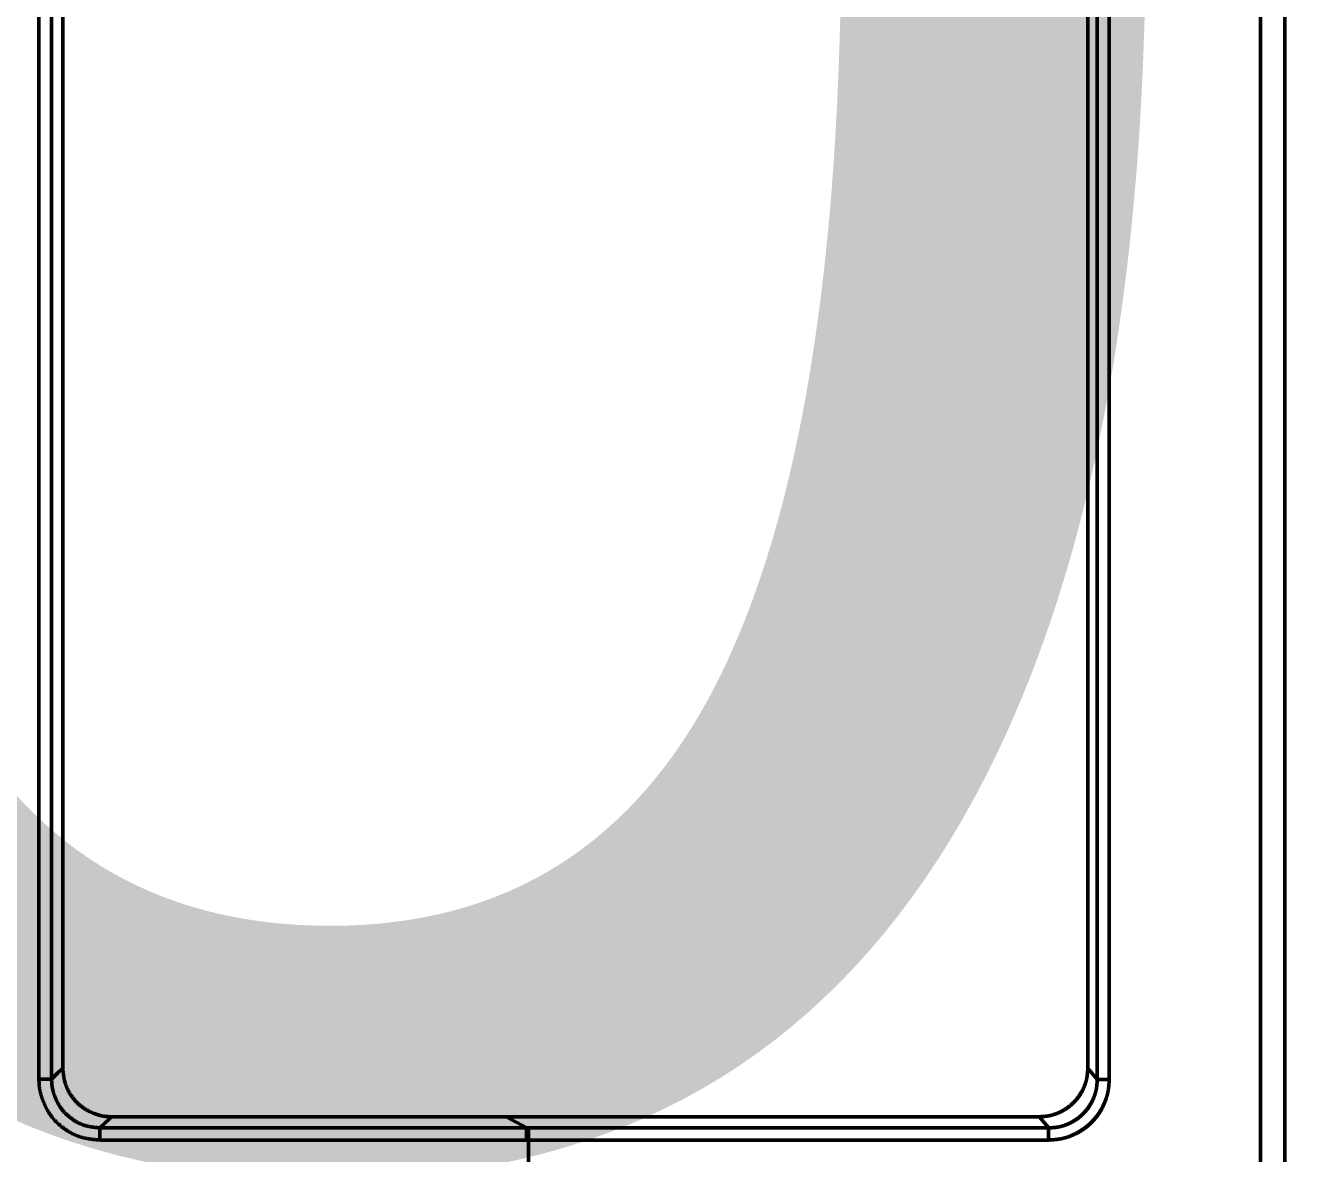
# Model space of a CAD drawing. Header units: millimetres. Extents: x -6033 to 120673, y -4970 to 90533.
# Drawn here: x 87178 to 87230.6, y 68306.2 to 68352.5 of the extents above; entities that cross this region are included whole.
import ezdxf
from ezdxf.enums import TextEntityAlignment as Align

# ---------------------------------------------------------------- set-up
doc = ezdxf.new("R2010")
doc.units = ezdxf.units.MM
doc.linetypes.add('I-PLAN$0$ACAD_ISO02W100', pattern=[15, 12, -3])
doc.linetypes.add('I-PLAN$0$DASH', pattern=[0.35, 0.25, -0.1])
doc.layers.add('I-AR$0$I-SCOPE', color=252, linetype='Continuous', lineweight=35)
doc.layers.add('I-PLAN$0$_ACM-A-WALL-HACH', color=251, linetype='Continuous', lineweight=9)
for name, color, linetype in [('I-CEILING$0$I-RCP-AIR', 64, 'Continuous'), ('I-CEILING$0$RC-Hatch【天花填充】', 251, 'Continuous'), ('I-PLAN$0$I-PL-FURN', 1, 'I-PLAN$0$DASH')]:
    doc.layers.add(name, color=color, linetype=linetype)
doc.styles.add('I-CEILING$0$黑体', font='simhei.ttf', dxfattribs={"height": 600})
doc.styles.add('I-PLAN$0$Arial', font='ARIALUNI.ttf')

# ---------------------------------------------------------------- blocks, each defined once
blk = doc.blocks.new('I-AR')
at = {"layer": 'I-AR$0$I-SCOPE'}
h = blk.add_hatch(dxfattribs=at)
h.set_pattern_fill('ANSI31', color=256, scale=200)
h.paths.add_polyline_path([(63300, 72640), (66630, 72640), (66630, 70889.383), (90600, 70890), (90600, 66390), (96650, 66390), (96650, 24876.398), (18340, 24876.398), (18340, 66390), (48090, 66390), (48090, 72640), (51400, 72640), (51400, 72649.887), (52869.5, 72649.887), (52869.5, 72640), (55240, 72640), (55240, 72790), (59460, 72790), (59460, 72640), (61830.5, 72640), (61830.5, 72649.887), (63300, 72649.887)], flags=16)
h.paths.add_polyline_path([(7330, 0), (7330, -1770), (11180, -1770), (11180, 0), (18450, 0), (18450, 2900), (27550, 2900), (27550, 18090), (37037.331, 18090), (37037.331, 17350), (96200, 17350), (96200, 18120), (114640, 18120), (114640, 84500), (0, 84500), (0, 0)])
blk = doc.blocks.new('I-PLAN')
at = {"layer": 'I-PLAN$0$_ACM-A-WALL-HACH'}
h = blk.add_hatch(dxfattribs=at)
h.set_pattern_fill('ANSI31', color=256, scale=10, angle=45)
h.paths.add_polyline_path([(88260, 70790), (88260, 70890), (88030, 70890), (88030, 70790), (88230, 70790)], flags=17)
h.paths.add_polyline_path([(79671.546, 69390), (78155, 69390), (78155, 68990), (77955, 68990), (77955, 69590), (79671.546, 69590)], flags=17)
h.paths.add_polyline_path([(80271.546, 69390), (80271.546, 69590), (80780, 69590), (80780, 68990), (80580, 68990), (80580, 69390)], flags=17)
h.paths.add_polyline_path([(74580, 69590), (73930, 69590), (73930, 69390), (74580, 69390)])
h.paths.add_polyline_path([(68780, 69590), (69430, 69590), (69430, 69390), (68780, 69390)])
h.paths.add_polyline_path([(87280, 66490), (87480, 66490), (87480, 66390), (87280, 66390)])
h.paths.add_polyline_path([(82180, 68990), (82180, 69390), (84230, 69390), (84230, 66490), (84430, 66490), (84430, 69390), (85280, 69390), (85280, 69590), (81980, 69590), (81980, 68990)])
h.paths.add_polyline_path([(87480, 67390), (87480, 69390), (88280, 69390), (88280, 69590), (88080, 69590), (86480, 69590), (86480, 69390), (87280, 69390), (87280, 67390)], flags=17)
h.paths.add_polyline_path([(72130, 68170), (72130, 66490), (72330, 66490), (72330, 67870), (73130, 67870), (73130, 68070), (72330, 68070), (72330, 68170)])
h.paths.add_polyline_path([(71230, 68170), (71230, 66390), (71030, 66390), (71030, 67870), (70230, 67870), (70230, 68070), (71030, 68070), (71030, 68170)])
h.paths.add_polyline_path([(72130, 69070), (72330, 69070), (72330, 69390), (73030, 69390), (73030, 69590), (72130, 69590)])
h.paths.add_polyline_path([(71230, 69070), (71030, 69070), (71030, 69390), (70330, 69390), (70330, 69590), (71230, 69590)])
h.paths.add_polyline_path([(67800, 69490), (67830, 69490), (67830, 69590), (67800, 69590)], flags=17)
h.paths.add_polyline_path([(76755, 69590), (75180, 69590), (75180, 69390), (75330, 69390), (75330, 66390), (75530, 66390), (75530, 69390), (76555, 69390), (76555, 68990), (76755, 68990)])
h.paths.add_polyline_path([(68180, 69590), (68180, 69390), (68030, 69390), (68030, 66520), (67780, 66520), (67780, 66390), (67400, 66390), (67400, 66720), (67830, 66720), (67830, 69590)])
edge = h.paths.add_edge_path()
edge.add_line((89860, 70890), (88860, 70890))
edge.add_line((75530, 66520), (84230, 66520))
edge.add_line((75530, 66720), (84230, 66720))
at = {"layer": 'I-PLAN$0$I-PL-FURN', "linetype": 'I-PLAN$0$ACAD_ISO02W100', "insert": (86615.717, 68406.556), "char_height": 100, "width": 151170.16662, "attachment_point": 1, "style": 'I-PLAN$0$Arial'}
blk.add_mtext('{\\fArial Unicode MS|b0|i0|c134|p34;1800x700}', dxfattribs=at)
blk = doc.blocks.new('I-CEILING$0$RPK-22-40FSNQS')
at = {"color": 0, "lineweight": 50}
for p, q in [((321.49112, -50.4), (8.5, -50.4)), ((-370.414504, -51.398138), (370.414516, -51.398138)), ((58.032326, -57.603182), (144.46765, -57.603182)), ((144.46765, -58.09299), (144.46765, -57.603182)), ((144.46765, -58.09299), (58.032326, -58.09299)), ((144.008888, -58.481218), (144.46765, -58.09299)), ((58.491102, -58.481218), (144.008888, -58.481218)), ((146.458654, -60.08462), (146.00005, -60.472714)), ((146.00005, -81.310286), (146.00005, -60.472714)), ((146.458654, -98.965252), (146.458654, -60.08462)), ((146.956606, -98.98318), (146.956606, -60.092556)), ((145.99999, -82.326264), (146.00005, -81.310286)), ((145.99999, -82.326264), (146.458654, -81.48232)), ((148.043378, -81.406264), (146.956606, -81.406264)), ((145.99999, -98.506596), (145.99999, -82.326264)), ((145.99999, -98.506596), (146.36167, -98.868256)), ((146.36167, -98.868256), (146.458654, -98.965252)), ((144.000932, -100.49814), (58.499044, -100.49814)), ((144.204772, -100.701988), (144.000932, -100.49814)), ((58.04234, -100.954898), (144.457638, -100.954898)), ((144.457638, -100.954898), (144.204772, -100.701988)), ((144.457638, -101.4741), (144.457638, -100.954898)), ((144.457638, -101.4741), (58.04234, -101.4741))]:
    blk.add_line(p, q, dxfattribs=at)
for points in [[(144.46765, -57.603182), (144.483984, -57.604106), (144.500314, -57.605036), (144.516644, -57.605974), (144.532972, -57.606926), (144.549298, -57.607894), (144.56562, -57.608886), (144.581936, -57.609904), (144.598248, -57.610954), (144.614554, -57.612038), (144.630854, -57.613164), (144.647146, -57.614334), (144.66343, -57.615552), (144.679706, -57.616822), (144.695972, -57.618152), (144.712226, -57.619544), (144.728472, -57.621002), (144.744704, -57.622532), (144.760926, -57.624136), (144.777134, -57.62582), (144.793328, -57.62759), (144.809506, -57.629448), (144.82567, -57.6314), (144.841818, -57.633448), (144.85795, -57.6356), (144.874064, -57.637858), (144.89016, -57.640228), (144.906236, -57.642712), (144.922292, -57.645316), (144.93833, -57.648046), (144.954346, -57.650904), (144.970338, -57.653894), (144.98631, -57.657016), (145.002258, -57.660268), (145.018182, -57.66365), (145.034082, -57.667158), (145.049956, -57.670794), (145.065806, -57.674556), (145.081628, -57.67844), (145.097424, -57.682446), (145.113192, -57.686572), (145.12893, -57.690818), (145.144642, -57.695182), (145.160322, -57.699662), (145.175972, -57.704256), (145.191592, -57.708966), (145.20718, -57.713786), (145.222736, -57.718718), (145.238258, -57.723758), (145.253746, -57.728908), (145.269202, -57.734162), (145.284622, -57.739522), (145.300006, -57.744986), (145.315354, -57.750554), (145.330666, -57.75622), (145.34594, -57.761988), (145.361176, -57.767852), (145.376374, -57.773814), (145.391532, -57.77987), (145.40665, -57.78602), (145.421728, -57.792262), (145.436764, -57.798598), (145.451758, -57.805022), (145.466708, -57.811538), (145.481616, -57.818146), (145.49648, -57.824844), (145.5113, -57.831632), (145.526076, -57.838512), (145.540804, -57.845484), (145.555486, -57.852546), (145.570122, -57.8597), (145.58471, -57.866944), (145.59925, -57.87428), (145.613742, -57.881706), (145.628184, -57.889222), (145.642576, -57.89683), (145.656916, -57.90453), (145.671206, -57.91232), (145.685444, -57.920202), (145.69963, -57.928174), (145.713762, -57.936238), (145.72784, -57.944392), (145.741864, -57.952638), (145.755834, -57.960974), (145.769748, -57.9694), (145.783606, -57.977918), (145.797406, -57.986528), (145.81115, -57.995228), (145.824834, -58.00402), (145.838462, -58.012902), (145.852028, -58.021874), (145.865536, -58.03094), (145.878982, -58.040094), (145.892368, -58.049338), (145.905692, -58.058672), (145.918956, -58.068094), (145.932156, -58.077606), (145.945292, -58.087206), (145.958366, -58.096892), (145.971376, -58.106666), (145.98432, -58.116524), (145.9972, -58.12647), (146.010014, -58.1365), (146.022762, -58.146616), (146.035444, -58.156814), (146.048058, -58.167098), (146.060606, -58.177464), (146.073084, -58.187912), (146.085496, -58.198444), (146.097836, -58.209056), (146.110108, -58.21975), (146.12231, -58.230524), (146.134442, -58.241376), (146.146502, -58.25231), (146.15849, -58.263322), (146.170406, -58.274412), (146.182248, -58.28558), (146.19402, -58.296826), (146.205716, -58.308148), (146.217338, -58.319548), (146.228886, -58.331022), (146.240358, -58.342572), (146.251756, -58.354196), (146.263076, -58.365894), (146.27432, -58.377666), (146.285486, -58.389512), (146.296574, -58.40143), (146.307584, -58.413422), (146.318516, -58.425484), (146.329368, -58.437616), (146.34014, -58.44982), (146.350832, -58.462094), (146.361442, -58.474438), (146.37197, -58.486852), (146.382418, -58.499332), (146.392782, -58.511882), (146.403062, -58.5245), (146.41326, -58.537184), (146.423374, -58.549934), (146.433402, -58.56275), (146.443346, -58.575632), (146.453204, -58.58858), (146.462976, -58.601592), (146.47266, -58.614668), (146.482258, -58.627806), (146.491768, -58.64101), (146.50119, -58.654274), (146.510522, -58.6676), (146.519764, -58.680988), (146.528918, -58.694438), (146.53798, -58.707946), (146.546952, -58.721516), (146.555834, -58.735144), (146.564624, -58.748832), (146.573322, -58.762578), (146.58193, -58.77638), (146.590448, -58.79024), (146.598874, -58.804156), (146.607208, -58.818128), (146.615452, -58.832154), (146.623606, -58.846234), (146.631668, -58.86037), (146.639638, -58.874556), (146.647518, -58.888796), (146.655308, -58.90309), (146.663006, -58.917432), (146.670612, -58.931826), (146.678128, -58.94627), (146.685554, -58.960764), (146.692888, -58.975306), (146.70013, -58.989896), (146.707282, -59.004534), (146.714344, -59.01922), (146.721314, -59.03395), (146.728192, -59.048728), (146.73498, -59.06355), (146.741678, -59.078416), (146.748284, -59.093326), (146.754798, -59.10828), (146.761222, -59.123276), (146.767556, -59.138314), (146.773798, -59.153394), (146.779946, -59.168514), (146.786002, -59.183674), (146.791962, -59.198874), (146.797826, -59.214114), (146.803592, -59.22939), (146.809258, -59.244704), (146.814824, -59.260056), (146.820286, -59.275444), (146.825646, -59.290866), (146.8309, -59.306324), (146.836046, -59.321816), (146.841086, -59.337342), (146.846016, -59.3529), (146.850836, -59.36849), (146.855544, -59.384112), (146.860138, -59.399766), (146.864616, -59.41545), (146.86898, -59.431162), (146.873224, -59.446904), (146.87735, -59.462676), (146.881354, -59.478474), (146.885238, -59.4943), (146.888998, -59.51015), (146.892632, -59.526028), (146.896142, -59.54193), (146.899522, -59.557858), (146.902774, -59.573808), (146.905896, -59.589782), (146.908886, -59.60578), (146.911744, -59.621798), (146.914472, -59.637836), (146.917076, -59.653896), (146.91956, -59.669976), (146.92193, -59.686074), (146.924188, -59.70219), (146.926338, -59.718324), (146.928388, -59.734476), (146.930338, -59.750642), (146.932196, -59.766824), (146.933966, -59.78302), (146.93565, -59.799232), (146.937254, -59.815456), (146.938784, -59.831692), (146.940242, -59.847938), (146.941634, -59.864198), (146.942962, -59.880466), (146.944234, -59.896744), (146.945452, -59.913032), (146.946622, -59.929326), (146.947748, -59.945628), (146.948832, -59.961938), (146.949882, -59.978252), (146.9509, -59.994572), (146.951892, -60.010896), (146.952862, -60.027222), (146.953814, -60.043554), (146.954752, -60.059886), (146.955682, -60.07622), (146.956606, -60.092556)], [(146.458654, -60.08462), (146.45794, -60.07153), (146.457224, -60.05844), (146.4565, -60.045352), (146.455764, -60.032266), (146.455014, -60.019182), (146.454248, -60.0061), (146.45346, -59.993022), (146.452646, -59.97995), (146.451804, -59.96688), (146.45093, -59.953816), (146.45002, -59.940758), (146.449072, -59.927708), (146.44808, -59.914664), (146.447044, -59.901626), (146.445956, -59.888598), (146.444814, -59.87558), (146.443616, -59.86257), (146.442358, -59.84957), (146.441034, -59.83658), (146.439644, -59.823602), (146.438182, -59.810636), (146.436646, -59.797682), (146.43503, -59.78474), (146.433334, -59.771814), (146.431552, -59.7589), (146.42968, -59.746002), (146.427716, -59.733118), (146.425654, -59.720252), (146.423494, -59.707402), (146.42123, -59.694568), (146.41886, -59.681752), (146.416384, -59.668954), (146.413804, -59.656176), (146.41112, -59.643416), (146.408334, -59.630676), (146.405448, -59.617956), (146.40246, -59.605258), (146.399374, -59.59258), (146.39619, -59.579924), (146.39291, -59.567292), (146.389532, -59.55468), (146.386062, -59.542094), (146.382498, -59.52953), (146.378842, -59.516992), (146.375094, -59.504478), (146.371256, -59.49199), (146.36733, -59.479528), (146.363316, -59.467092), (146.359216, -59.454684), (146.35503, -59.442302), (146.35076, -59.42995), (146.346406, -59.417626), (146.34197, -59.40533), (146.337454, -59.393064), (146.332858, -59.38083), (146.328184, -59.368624), (146.32343, -59.356452), (146.318602, -59.34431), (146.313698, -59.3322), (146.30872, -59.320124), (146.303668, -59.30808), (146.298542, -59.29607), (146.293346, -59.284096), (146.288074, -59.272156), (146.282732, -59.26025), (146.277314, -59.24838), (146.271826, -59.236546), (146.266262, -59.22475), (146.260628, -59.21299), (146.254918, -59.20127), (146.249138, -59.189586), (146.243282, -59.177942), (146.237356, -59.166336), (146.231354, -59.15477), (146.225282, -59.143244), (146.219134, -59.13176), (146.212914, -59.120316), (146.206622, -59.108914), (146.200256, -59.097554), (146.193818, -59.086238), (146.187306, -59.074964), (146.180722, -59.063734), (146.174064, -59.052548), (146.167332, -59.041406), (146.160528, -59.03031), (146.153652, -59.01926), (146.146702, -59.008256), (146.139678, -58.9973), (146.132582, -58.98639), (146.125412, -58.975526), (146.11817, -58.964712), (146.110856, -58.953946), (146.103468, -58.94323), (146.09601, -58.932562), (146.08848, -58.921944), (146.080878, -58.911378), (146.073206, -58.90086), (146.065466, -58.890394), (146.057654, -58.87998), (146.049774, -58.869618), (146.041824, -58.859306), (146.033806, -58.849048), (146.02572, -58.838844), (146.017568, -58.828692), (146.009348, -58.818596), (146.00106, -58.808552), (145.992706, -58.798564), (145.984288, -58.78863), (145.975802, -58.778752), (145.967254, -58.76893), (145.958638, -58.759164), (145.94996, -58.749456), (145.941218, -58.739804), (145.932412, -58.73021), (145.923542, -58.720672), (145.914612, -58.711196), (145.905618, -58.701776), (145.896564, -58.692416), (145.887446, -58.683116), (145.87827, -58.673876), (145.869032, -58.664696), (145.859734, -58.655576), (145.850376, -58.646518), (145.84096, -58.637522), (145.831484, -58.628588), (145.821952, -58.619716), (145.81236, -58.610908), (145.80271, -58.602162), (145.793004, -58.59348), (145.783242, -58.584862), (145.773422, -58.57631), (145.763548, -58.56782), (145.753616, -58.559398), (145.74363, -58.551042), (145.73359, -58.542752), (145.723496, -58.534528), (145.713346, -58.52637), (145.703144, -58.518282), (145.69289, -58.51026), (145.682582, -58.502308), (145.67222, -58.494424), (145.661808, -58.48661), (145.651344, -58.478864), (145.64083, -58.47119), (145.630264, -58.463584), (145.61965, -58.456052), (145.608984, -58.44859), (145.598268, -58.441198), (145.587504, -58.43388), (145.576692, -58.426636), (145.565832, -58.419462), (145.554922, -58.412364), (145.543968, -58.405336), (145.532964, -58.398382), (145.521916, -58.391502), (145.510822, -58.384694), (145.499682, -58.37796), (145.488498, -58.371298), (145.47727, -58.36471), (145.465998, -58.358194), (145.454684, -58.35175), (145.443326, -58.34538), (145.431924, -58.339084), (145.420484, -58.33286), (145.409, -58.32671), (145.397476, -58.320632), (145.385912, -58.314628), (145.374308, -58.308696), (145.362664, -58.302836), (145.350982, -58.29705), (145.339262, -58.291338), (145.327504, -58.285698), (145.31571, -58.280132), (145.303878, -58.274638), (145.292008, -58.269218), (145.280104, -58.26387), (145.268166, -58.258596), (145.256192, -58.253394), (145.244182, -58.248264), (145.23214, -58.24321), (145.220064, -58.238228), (145.207956, -58.233318), (145.195816, -58.228486), (145.183642, -58.22373), (145.17144, -58.21905), (145.159206, -58.21445), (145.14694, -58.209928), (145.134646, -58.205488), (145.122324, -58.20113), (145.109972, -58.196856), (145.097592, -58.192666), (145.085184, -58.18856), (145.07275, -58.184542), (145.060288, -58.18061), (145.0478, -58.176768), (145.035288, -58.173016), (145.02275, -58.169356), (145.010188, -58.165786), (144.997602, -58.162312), (144.984992, -58.15893), (144.97236, -58.155644), (144.959704, -58.152456), (144.947028, -58.149366), (144.93433, -58.146374), (144.92161, -58.143482), (144.90887, -58.14069), (144.89611, -58.138002), (144.883332, -58.135418), (144.870534, -58.132938), (144.857718, -58.130564), (144.844884, -58.128296), (144.832034, -58.126132), (144.819166, -58.124066), (144.806284, -58.122098), (144.793384, -58.12022), (144.780472, -58.118434), (144.767544, -58.116732), (144.754602, -58.115112), (144.741648, -58.11357), (144.728682, -58.112104), (144.715704, -58.110708), (144.702714, -58.10938), (144.689714, -58.108116), (144.676704, -58.106912), (144.663684, -58.105766), (144.650654, -58.104674), (144.637618, -58.10363), (144.624572, -58.102634), (144.611522, -58.10168), (144.598462, -58.100766), (144.585398, -58.099886), (144.572328, -58.09904), (144.559254, -58.09822), (144.546176, -58.097428), (144.533094, -58.096656), (144.520008, -58.0959), (144.506922, -58.09516), (144.493832, -58.094432), (144.480742, -58.09371), (144.46765, -58.09299)], [(146.00005, -60.472714), (145.99931, -60.459646), (145.998566, -60.446578), (145.997816, -60.433512), (145.997054, -60.420448), (145.996278, -60.407386), (145.995486, -60.394326), (145.994672, -60.38127), (145.993832, -60.36822), (145.992964, -60.355172), (145.992066, -60.34213), (145.99113, -60.329094), (145.990156, -60.316064), (145.989138, -60.303042), (145.988076, -60.290028), (145.986964, -60.27702), (145.985796, -60.264022), (145.984574, -60.251034), (145.98329, -60.238054), (145.981942, -60.225086), (145.980528, -60.21213), (145.979042, -60.199184), (145.97748, -60.18625), (145.975842, -60.17333), (145.974122, -60.160422), (145.972316, -60.14753), (145.97042, -60.13465), (145.968432, -60.121788), (145.96635, -60.10894), (145.964166, -60.096108), (145.96188, -60.083294), (145.959488, -60.070498), (145.95699, -60.057718), (145.954388, -60.044958), (145.951684, -60.032216), (145.948876, -60.019494), (145.945968, -60.006794), (145.94296, -59.994112), (145.939854, -59.981452), (145.936648, -59.968814), (145.933348, -59.956198), (145.929952, -59.943604), (145.926462, -59.931032), (145.922878, -59.918486), (145.919204, -59.905964), (145.915438, -59.893466), (145.911582, -59.880994), (145.907636, -59.868546), (145.903604, -59.856126), (145.899486, -59.843734), (145.895284, -59.831368), (145.890996, -59.81903), (145.886626, -59.80672), (145.882172, -59.794438), (145.87764, -59.782188), (145.873028, -59.769966), (145.868336, -59.757774), (145.863568, -59.745616), (145.858724, -59.733486), (145.853804, -59.72139), (145.84881, -59.709328), (145.843744, -59.697296), (145.838604, -59.6853), (145.833392, -59.673336), (145.828106, -59.661408), (145.82275, -59.649516), (145.817318, -59.637658), (145.811816, -59.625836), (145.80624, -59.61405), (145.80059, -59.602302), (145.79487, -59.590592), (145.789076, -59.57892), (145.783208, -59.567286), (145.777268, -59.55569), (145.771256, -59.544134), (145.76517, -59.53262), (145.759012, -59.521144), (145.752782, -59.50971), (145.746478, -59.498318), (145.7401, -59.486968), (145.733652, -59.47566), (145.72713, -59.464396), (145.720534, -59.453174), (145.713866, -59.441996), (145.707126, -59.430864), (145.700312, -59.419776), (145.693426, -59.408734), (145.686468, -59.397736), (145.679436, -59.386786), (145.67233, -59.375884), (145.665152, -59.365028), (145.657902, -59.35422), (145.65058, -59.343462), (145.643186, -59.332752), (145.63572, -59.32209), (145.628182, -59.311478), (145.620574, -59.300916), (145.612896, -59.290404), (145.605148, -59.279944), (145.597332, -59.269534), (145.589444, -59.259176), (145.58149, -59.24887), (145.573466, -59.238618), (145.565376, -59.228416), (145.557218, -59.21827), (145.548994, -59.208176), (145.540702, -59.198136), (145.532344, -59.18815), (145.523922, -59.17822), (145.515432, -59.168346), (145.50688, -59.158526), (145.498262, -59.148764), (145.48958, -59.139056), (145.480836, -59.129408), (145.472028, -59.119814), (145.463156, -59.11028), (145.454224, -59.100804), (145.445228, -59.091386), (145.436172, -59.082028), (145.427054, -59.072728), (145.417876, -59.063488), (145.408638, -59.05431), (145.39934, -59.04519), (145.389982, -59.036132), (145.380566, -59.027136), (145.37109, -59.018202), (145.361558, -59.00933), (145.351966, -59.00052), (145.342318, -58.991774), (145.332614, -58.98309), (145.322852, -58.974472), (145.313036, -58.965918), (145.303162, -58.957428), (145.293234, -58.949002), (145.28325, -58.940644), (145.273212, -58.932352), (145.263122, -58.924124), (145.252976, -58.915966), (145.242778, -58.907874), (145.232526, -58.89985), (145.222222, -58.891892), (145.211866, -58.884006), (145.201458, -58.876186), (145.191, -58.868438), (145.18049, -58.860758), (145.16993, -58.85315), (145.15932, -58.845612), (145.14866, -58.838144), (145.137952, -58.830748), (145.127194, -58.823426), (145.116388, -58.816174), (145.105534, -58.808996), (145.094632, -58.80189), (145.083684, -58.794856), (145.07269, -58.787896), (145.06165, -58.78101), (145.050564, -58.774194), (145.039432, -58.767452), (145.028256, -58.760784), (145.017038, -58.754186), (145.005774, -58.747664), (144.994468, -58.741212), (144.98312, -58.734834), (144.97173, -58.728528), (144.960298, -58.722296), (144.948826, -58.716136), (144.937312, -58.71005), (144.925758, -58.704036), (144.914166, -58.698094), (144.902534, -58.692226), (144.890864, -58.68643), (144.879156, -58.680708), (144.86741, -58.675058), (144.855626, -58.66948), (144.843806, -58.663976), (144.83195, -58.658544), (144.82006, -58.653186), (144.808134, -58.6479), (144.796172, -58.642688), (144.784178, -58.637548), (144.772148, -58.63248), (144.760088, -58.627486), (144.747992, -58.622566), (144.735866, -58.61772), (144.723708, -58.612952), (144.71152, -58.60826), (144.699302, -58.603646), (144.687052, -58.599112), (144.674774, -58.59466), (144.662466, -58.590288), (144.65013, -58.586), (144.637766, -58.581796), (144.625376, -58.577676), (144.612958, -58.573644), (144.600514, -58.569698), (144.588044, -58.565842), (144.575548, -58.562076), (144.563028, -58.5584), (144.550484, -58.554816), (144.537916, -58.551324), (144.525324, -58.547928), (144.51271, -58.544626), (144.500074, -58.541422), (144.487416, -58.538316), (144.474738, -58.535306), (144.462038, -58.532398), (144.449318, -58.529592), (144.43658, -58.526886), (144.42382, -58.524284), (144.411044, -58.521786), (144.398248, -58.519394), (144.385436, -58.517108), (144.372606, -58.514926), (144.359762, -58.512842), (144.3469, -58.510854), (144.334024, -58.50896), (144.321132, -58.507154), (144.308228, -58.505432), (144.295308, -58.503794), (144.282378, -58.502232), (144.269434, -58.500746), (144.256478, -58.49933), (144.243512, -58.497982), (144.230536, -58.496698), (144.217548, -58.495474), (144.204552, -58.494308), (144.191548, -58.493196), (144.178536, -58.492132), (144.165514, -58.491114), (144.152488, -58.49014), (144.139454, -58.489204), (144.126414, -58.488304), (144.113368, -58.487436), (144.100318, -58.486596), (144.087266, -58.485782), (144.074208, -58.484988), (144.061148, -58.484214), (144.048084, -58.483452), (144.03502, -58.482702), (144.021956, -58.481958), (144.008888, -58.481218)], [(146.458654, -60.08462), (146.45917, -60.084676), (146.459684, -60.084732), (146.4602, -60.084788), (146.460716, -60.084844), (146.461234, -60.0849), (146.461752, -60.084954), (146.462274, -60.08501), (146.462796, -60.085066), (146.463322, -60.08512), (146.46385, -60.085176), (146.464382, -60.08523), (146.464916, -60.085284), (146.465454, -60.085338), (146.465998, -60.085392), (146.466544, -60.085446), (146.467096, -60.0855), (146.467652, -60.085552), (146.468214, -60.085606), (146.468782, -60.085658), (146.469356, -60.08571), (146.469936, -60.08576), (146.470522, -60.085812), (146.471116, -60.085862), (146.471716, -60.085912), (146.472324, -60.085962), (146.472938, -60.08601), (146.473562, -60.086058), (146.474194, -60.086106), (146.474836, -60.086154), (146.475486, -60.0862), (146.476352, -60.08626), (146.477236, -60.08632), (146.478136, -60.086378), (146.47905, -60.086434), (146.479982, -60.08649), (146.48093, -60.086546), (146.481896, -60.0866), (146.482876, -60.086654), (146.483874, -60.086706), (146.484888, -60.086758), (146.485918, -60.086808), (146.486966, -60.08686), (146.48803, -60.08691), (146.48911, -60.08696), (146.490208, -60.087008), (146.491322, -60.087056), (146.492454, -60.087104), (146.493602, -60.087152), (146.494768, -60.087198), (146.49595, -60.087246), (146.49715, -60.087292), (146.498368, -60.087338), (146.499602, -60.087384), (146.500854, -60.08743), (146.502122, -60.087476), (146.503408, -60.087522), (146.504712, -60.087568), (146.506034, -60.087614), (146.507374, -60.08766), (146.50873, -60.087704), (146.510104, -60.08775), (146.511496, -60.087796), (146.512906, -60.087842), (146.514332, -60.08789), (146.515778, -60.087936), (146.517238, -60.087982), (146.518718, -60.088028), (146.520212, -60.088074), (146.521726, -60.08812), (146.523256, -60.088168), (146.524802, -60.088214), (146.526364, -60.08826), (146.527944, -60.088306), (146.52954, -60.088352), (146.531154, -60.088398), (146.532782, -60.088446), (146.534428, -60.088492), (146.53609, -60.088538), (146.537768, -60.088584), (146.539462, -60.088628), (146.54117, -60.088674), (146.542896, -60.08872), (146.544638, -60.088764), (146.546396, -60.08881), (146.548168, -60.088854), (146.549956, -60.0889), (146.55176, -60.088944), (146.55358, -60.088988), (146.555414, -60.089032), (146.557264, -60.089076), (146.559128, -60.08912), (146.561008, -60.089162), (146.562902, -60.089206), (146.564812, -60.089248), (146.566736, -60.08929), (146.568674, -60.089332), (146.570628, -60.089374), (146.572596, -60.089416), (146.574578, -60.089456), (146.576574, -60.089498), (146.578586, -60.089538), (146.580612, -60.08958), (146.582652, -60.08962), (146.584706, -60.08966), (146.586774, -60.0897), (146.588854, -60.089738), (146.59095, -60.089778), (146.59306, -60.089818), (146.595184, -60.089856), (146.59732, -60.089894), (146.599472, -60.089932), (146.601636, -60.089972), (146.603814, -60.090008), (146.606006, -60.090046), (146.60821, -60.090084), (146.610428, -60.090122), (146.612658, -60.090158), (146.614904, -60.090196), (146.61716, -60.090232), (146.61943, -60.090268), (146.621714, -60.090304), (146.62401, -60.09034), (146.626318, -60.090376), (146.62864, -60.090412), (146.630974, -60.090446), (146.63332, -60.090482), (146.635678, -60.090516), (146.63805, -60.09055), (146.640432, -60.090586), (146.642828, -60.09062), (146.645234, -60.090652), (146.647654, -60.090686), (146.650084, -60.09072), (146.652526, -60.090752), (146.65498, -60.090786), (146.657444, -60.090818), (146.659922, -60.09085), (146.66241, -60.090882), (146.664908, -60.090914), (146.667418, -60.090946), (146.66994, -60.090976), (146.672472, -60.091008), (146.675014, -60.091038), (146.677568, -60.091068), (146.680132, -60.091098), (146.682706, -60.091128), (146.685292, -60.091158), (146.687888, -60.091186), (146.690494, -60.091216), (146.69311, -60.091244), (146.695736, -60.091272), (146.698372, -60.0913), (146.701018, -60.091328), (146.703672, -60.091354), (146.706338, -60.091382), (146.709012, -60.091408), (146.711696, -60.091434), (146.71439, -60.09146), (146.717092, -60.091486), (146.719804, -60.091512), (146.722524, -60.091536), (146.725252, -60.091562), (146.72799, -60.091586), (146.730738, -60.09161), (146.733494, -60.091634), (146.736256, -60.091658), (146.73903, -60.09168), (146.74181, -60.091704), (146.744598, -60.091726), (146.747394, -60.09175), (146.7502, -60.091772), (146.753012, -60.091794), (146.755832, -60.091816), (146.75866, -60.091836), (146.761496, -60.091858), (146.764338, -60.091878), (146.767188, -60.0919), (146.770046, -60.09192), (146.77291, -60.09194), (146.775782, -60.09196), (146.77866, -60.091978), (146.781544, -60.091998), (146.784436, -60.092016), (146.787334, -60.092036), (146.79024, -60.092054), (146.79315, -60.092072), (146.796068, -60.09209), (146.798992, -60.092108), (146.80192, -60.092124), (146.804856, -60.092142), (146.807796, -60.092158), (146.810744, -60.092174), (146.813696, -60.09219), (146.816654, -60.092206), (146.819616, -60.092222), (146.822584, -60.092236), (146.825558, -60.092252), (146.828536, -60.092266), (146.831518, -60.09228), (146.834506, -60.092292), (146.837498, -60.092306), (146.840496, -60.092318), (146.843498, -60.092332), (146.846502, -60.092342), (146.849512, -60.092354), (146.852526, -60.092366), (146.855546, -60.092376), (146.858566, -60.092386), (146.861592, -60.092396), (146.864622, -60.092406), (146.867654, -60.092416), (146.87069, -60.092424), (146.87373, -60.092432), (146.879818, -60.092448), (146.882868, -60.092454), (146.885918, -60.092462), (146.888972, -60.092468), (146.89203, -60.092474), (146.895088, -60.09248), (146.89815, -60.092486), (146.901214, -60.09249), (146.90428, -60.092496), (146.907346, -60.0925), (146.910416, -60.092506), (146.91656, -60.092514), (146.922712, -60.092522), (146.925788, -60.092524), (146.928868, -60.092528), (146.931946, -60.092532), (146.935026, -60.092534), (146.938108, -60.092538), (146.94119, -60.09254), (146.944272, -60.092544), (146.947356, -60.092546), (146.95044, -60.09255), (146.953522, -60.092552), (146.956606, -60.092556)], [(146.458654, -81.398324), (146.45917, -81.398382), (146.459684, -81.398438), (146.4602, -81.398494), (146.460716, -81.39855), (146.461234, -81.398606), (146.461752, -81.398662), (146.462274, -81.398716), (146.462796, -81.398772), (146.463322, -81.398828), (146.46385, -81.398884), (146.464382, -81.398938), (146.464916, -81.398992), (146.465454, -81.399048), (146.465998, -81.399102), (146.466544, -81.399156), (146.467096, -81.399208), (146.467652, -81.399262), (146.468214, -81.399314), (146.468782, -81.399368), (146.469356, -81.39942), (146.469936, -81.39947), (146.470522, -81.399522), (146.471116, -81.399572), (146.471716, -81.399622), (146.472324, -81.399672), (146.472938, -81.399722), (146.473562, -81.39977), (146.474194, -81.399818), (146.474836, -81.399866), (146.475486, -81.399912), (146.476352, -81.399972), (146.477236, -81.400032), (146.478136, -81.40009), (146.47905, -81.400146), (146.479982, -81.400202), (146.48093, -81.400258), (146.481896, -81.400312), (146.482876, -81.400366), (146.483874, -81.400418), (146.484888, -81.40047), (146.485918, -81.400522), (146.486966, -81.400572), (146.48803, -81.400622), (146.48911, -81.400672), (146.490208, -81.40072), (146.491322, -81.40077), (146.492454, -81.400816), (146.493602, -81.400864), (146.494768, -81.400912), (146.49595, -81.400958), (146.49715, -81.401004), (146.498368, -81.401052), (146.499602, -81.401098), (146.500854, -81.401142), (146.502122, -81.401188), (146.503408, -81.401234), (146.504712, -81.40128), (146.506034, -81.401326), (146.507374, -81.401372), (146.50873, -81.401416), (146.510104, -81.401462), (146.511496, -81.401508), (146.512906, -81.401554), (146.514332, -81.4016), (146.515778, -81.401648), (146.517238, -81.401694), (146.518718, -81.40174), (146.520212, -81.401786), (146.521726, -81.401832), (146.523256, -81.40188), (146.524802, -81.401926), (146.526364, -81.401972), (146.527944, -81.402018), (146.52954, -81.402064), (146.531154, -81.40211), (146.532782, -81.402156), (146.534428, -81.402202), (146.53609, -81.402248), (146.537768, -81.402294), (146.539462, -81.40234), (146.54117, -81.402386), (146.542896, -81.402432), (146.544638, -81.402476), (146.546396, -81.402522), (146.548168, -81.402566), (146.549956, -81.402612), (146.55176, -81.402656), (146.55358, -81.4027), (146.555414, -81.402744), (146.557264, -81.402788), (146.559128, -81.402832), (146.561008, -81.402874), (146.562902, -81.402918), (146.564812, -81.40296), (146.566736, -81.403002), (146.568674, -81.403044), (146.570628, -81.403086), (146.572596, -81.403128), (146.574578, -81.40317), (146.576574, -81.40321), (146.578586, -81.403252), (146.580612, -81.403292), (146.582652, -81.403332), (146.584706, -81.403372), (146.586774, -81.403412), (146.588854, -81.403452), (146.59095, -81.40349), (146.59306, -81.40353), (146.595184, -81.403568), (146.59732, -81.403608), (146.599472, -81.403646), (146.601636, -81.403684), (146.603814, -81.403722), (146.606006, -81.40376), (146.60821, -81.403796), (146.610428, -81.403834), (146.612658, -81.40387), (146.614904, -81.403908), (146.61716, -81.403944), (146.61943, -81.40398), (146.621714, -81.404016), (146.62401, -81.404052), (146.626318, -81.404088), (146.62864, -81.404122), (146.630974, -81.404158), (146.63332, -81.404192), (146.635678, -81.404228), (146.63805, -81.404262), (146.640432, -81.404296), (146.642828, -81.40433), (146.645234, -81.404364), (146.647654, -81.404396), (146.650084, -81.40443), (146.652526, -81.404462), (146.65498, -81.404496), (146.657444, -81.404528), (146.659922, -81.40456), (146.66241, -81.404592), (146.664908, -81.404624), (146.667418, -81.404654), (146.66994, -81.404686), (146.672472, -81.404716), (146.675014, -81.404746), (146.677568, -81.404778), (146.680132, -81.404806), (146.682706, -81.404836), (146.685292, -81.404866), (146.687888, -81.404894), (146.690494, -81.404924), (146.69311, -81.404952), (146.695736, -81.40498), (146.698372, -81.405008), (146.701018, -81.405036), (146.703672, -81.405064), (146.706338, -81.40509), (146.709012, -81.405116), (146.711696, -81.405144), (146.71439, -81.40517), (146.717092, -81.405196), (146.719804, -81.40522), (146.722524, -81.405246), (146.725252, -81.40527), (146.72799, -81.405296), (146.730738, -81.40532), (146.733494, -81.405344), (146.736256, -81.405368), (146.73903, -81.405392), (146.74181, -81.405414), (146.744598, -81.405438), (146.747394, -81.40546), (146.7502, -81.405482), (146.753012, -81.405504), (146.755832, -81.405526), (146.75866, -81.405548), (146.761496, -81.40557), (146.764338, -81.40559), (146.767188, -81.40561), (146.770046, -81.405632), (146.77291, -81.405652), (146.775782, -81.405672), (146.77866, -81.40569), (146.781544, -81.40571), (146.784436, -81.405728), (146.787334, -81.405748), (146.79024, -81.405766), (146.79315, -81.405784), (146.796068, -81.405802), (146.798992, -81.40582), (146.80192, -81.405836), (146.804856, -81.405854), (146.807796, -81.40587), (146.810744, -81.405886), (146.813696, -81.405902), (146.816654, -81.405918), (146.819616, -81.405932), (146.822584, -81.405948), (146.825558, -81.405962), (146.828536, -81.405976), (146.831518, -81.40599), (146.834506, -81.406002), (146.837498, -81.406016), (146.840496, -81.406028), (146.843498, -81.40604), (146.846502, -81.406052), (146.849512, -81.406064), (146.852526, -81.406074), (146.855546, -81.406086), (146.858566, -81.406096), (146.861592, -81.406106), (146.864622, -81.406114), (146.867654, -81.406124), (146.87069, -81.406132), (146.87373, -81.40614), (146.879818, -81.406156), (146.882868, -81.406162), (146.885918, -81.40617), (146.888972, -81.406176), (146.89203, -81.406182), (146.895088, -81.406188), (146.89815, -81.406194), (146.901214, -81.406198), (146.90428, -81.406204), (146.907346, -81.406208), (146.910416, -81.406212), (146.913488, -81.406218), (146.91656, -81.406222), (146.919636, -81.406226), (146.922712, -81.406228), (146.925788, -81.406232), (146.928868, -81.406236), (146.931946, -81.40624), (146.935026, -81.406242), (146.938108, -81.406246), (146.94119, -81.406248), (146.944272, -81.406252), (146.947356, -81.406254), (146.95044, -81.406258), (146.953522, -81.40626), (146.956606, -81.406264)], [(146.458654, -81.48232), (146.45917, -81.482376), (146.459684, -81.482432), (146.4602, -81.482488), (146.460716, -81.482544), (146.461752, -81.482656), (146.462272, -81.482712), (146.462796, -81.482768), (146.463322, -81.482824), (146.46385, -81.48288), (146.464382, -81.482934), (146.464916, -81.48299), (146.465454, -81.483044), (146.465998, -81.483098), (146.466544, -81.483152), (146.467096, -81.483206), (146.467652, -81.48326), (146.468214, -81.483314), (146.468782, -81.483366), (146.469356, -81.483418), (146.469936, -81.48347), (146.470522, -81.483522), (146.471114, -81.483572), (146.471716, -81.483622), (146.472324, -81.483672), (146.472938, -81.483722), (146.473562, -81.48377), (146.474194, -81.483818), (146.474836, -81.483866), (146.475486, -81.483914), (146.476352, -81.483974), (146.477236, -81.484034), (146.478136, -81.484092), (146.47905, -81.48415), (146.479982, -81.484206), (146.48093, -81.484262), (146.481896, -81.484316), (146.482876, -81.48437), (146.483874, -81.484424), (146.484888, -81.484476), (146.485918, -81.484528), (146.486966, -81.484578), (146.48803, -81.48463), (146.48911, -81.484678), (146.490208, -81.484728), (146.491322, -81.484776), (146.492454, -81.484826), (146.493602, -81.484872), (146.494768, -81.48492), (146.49595, -81.484968), (146.49715, -81.485014), (146.498368, -81.485062), (146.499602, -81.485108), (146.500854, -81.485154), (146.502122, -81.4852), (146.503408, -81.485246), (146.504712, -81.485292), (146.506034, -81.485338), (146.507374, -81.485384), (146.50873, -81.48543), (146.510104, -81.485476), (146.511496, -81.485522), (146.512906, -81.485568), (146.514332, -81.485614), (146.515778, -81.485662), (146.517238, -81.485708), (146.518718, -81.485754), (146.520212, -81.485802), (146.521726, -81.485848), (146.523256, -81.485894), (146.524802, -81.485942), (146.526364, -81.485988), (146.527944, -81.486034), (146.52954, -81.48608), (146.531154, -81.486128), (146.532782, -81.486174), (146.534428, -81.48622), (146.53609, -81.486266), (146.537768, -81.486312), (146.539462, -81.486358), (146.54117, -81.486404), (146.542896, -81.48645), (146.544638, -81.486496), (146.546396, -81.48654), (146.548168, -81.486586), (146.549956, -81.48663), (146.55176, -81.486676), (146.55358, -81.48672), (146.555414, -81.486764), (146.557264, -81.486808), (146.559128, -81.486852), (146.561008, -81.486896), (146.562902, -81.486938), (146.564812, -81.486982), (146.566736, -81.487024), (146.568674, -81.487066), (146.570628, -81.487108), (146.572596, -81.48715), (146.574578, -81.487192), (146.576574, -81.487232), (146.578586, -81.487274), (146.580612, -81.487314), (146.582652, -81.487356), (146.584706, -81.487396), (146.586774, -81.487436), (146.588854, -81.487476), (146.59095, -81.487514), (146.59306, -81.487554), (146.595184, -81.487594), (146.59732, -81.487632), (146.599472, -81.48767), (146.601636, -81.48771), (146.603814, -81.487748), (146.606006, -81.487786), (146.60821, -81.487822), (146.610428, -81.48786), (146.612658, -81.487898), (146.614904, -81.487934), (146.61716, -81.487972), (146.61943, -81.488008), (146.621714, -81.488044), (146.62401, -81.48808), (146.626318, -81.488116), (146.62864, -81.488152), (146.630974, -81.488186), (146.63332, -81.488222), (146.635678, -81.488256), (146.63805, -81.488292), (146.640432, -81.488326), (146.642828, -81.48836), (146.645234, -81.488394), (146.647654, -81.488428), (146.650084, -81.48846), (146.652526, -81.488494), (146.65498, -81.488526), (146.657444, -81.48856), (146.659922, -81.488592), (146.66241, -81.488624), (146.664908, -81.488656), (146.667418, -81.488688), (146.66994, -81.488718), (146.672472, -81.48875), (146.675014, -81.48878), (146.677568, -81.48881), (146.680132, -81.48884), (146.682706, -81.48887), (146.685292, -81.4889), (146.687888, -81.48893), (146.690494, -81.488958), (146.69311, -81.488988), (146.695736, -81.489016), (146.698372, -81.489044), (146.701018, -81.489072), (146.703672, -81.4891), (146.706338, -81.489126), (146.709012, -81.489154), (146.711696, -81.48918), (146.71439, -81.489206), (146.717092, -81.489232), (146.719804, -81.489258), (146.722524, -81.489284), (146.725252, -81.489308), (146.72799, -81.489332), (146.730738, -81.489358), (146.733494, -81.489382), (146.736256, -81.489406), (146.73903, -81.48943), (146.74181, -81.489452), (146.744598, -81.489476), (146.747394, -81.489498), (146.7502, -81.48952), (146.753012, -81.489544), (146.755832, -81.489564), (146.75866, -81.489586), (146.761496, -81.489608), (146.764338, -81.489628), (146.767188, -81.48965), (146.770046, -81.48967), (146.77291, -81.48969), (146.775782, -81.48971), (146.77866, -81.48973), (146.781544, -81.489748), (146.784436, -81.489768), (146.787334, -81.489786), (146.79024, -81.489806), (146.79315, -81.489824), (146.796068, -81.48984), (146.798992, -81.489858), (146.80192, -81.489876), (146.804856, -81.489892), (146.807796, -81.489908), (146.810744, -81.489924), (146.813696, -81.48994), (146.816654, -81.489956), (146.819616, -81.489972), (146.822584, -81.489986), (146.825558, -81.49), (146.828536, -81.490014), (146.831518, -81.490028), (146.834506, -81.490042), (146.837498, -81.490054), (146.840496, -81.490068), (146.843498, -81.49008), (146.846502, -81.490092), (146.849512, -81.490102), (146.852526, -81.490114), (146.858566, -81.490134), (146.861592, -81.490144), (146.864622, -81.490154), (146.867654, -81.490162), (146.87069, -81.49017), (146.87373, -81.490178), (146.879818, -81.490194), (146.882868, -81.490202), (146.885918, -81.490208), (146.888972, -81.490214), (146.895088, -81.490226), (146.89815, -81.490232), (146.901214, -81.490238), (146.907346, -81.490246), (146.910416, -81.490252), (146.913488, -81.490256), (146.91656, -81.49026), (146.919636, -81.490264), (146.922712, -81.490268), (146.925788, -81.490272), (146.928868, -81.490274), (146.931946, -81.490278), (146.935026, -81.490282), (146.938108, -81.490284), (146.94119, -81.490288), (146.944272, -81.49029), (146.947356, -81.490294), (146.95044, -81.490296), (146.953522, -81.4903), (146.956606, -81.490302)], [(144.000932, -100.49814), (144.023482, -100.495972), (144.04603, -100.493794), (144.068572, -100.491594), (144.091106, -100.489362), (144.113628, -100.487088), (144.136138, -100.484762), (144.15863, -100.48237), (144.181102, -100.479906), (144.203554, -100.477356), (144.225978, -100.47471), (144.248378, -100.471958), (144.270744, -100.46909), (144.29308, -100.466094), (144.315378, -100.462962), (144.337638, -100.45968), (144.359856, -100.456238), (144.38203, -100.452626), (144.404158, -100.448836), (144.426236, -100.444854), (144.44826, -100.44067), (144.47023, -100.436274), (144.492142, -100.431654), (144.513994, -100.426802), (144.53578, -100.421706), (144.557502, -100.416354), (144.579154, -100.410738), (144.600734, -100.404846), (144.62224, -100.398668), (144.643668, -100.392192), (144.665016, -100.385408), (144.686282, -100.37831), (144.707462, -100.370898), (144.728552, -100.36318), (144.749552, -100.35516), (144.770458, -100.346844), (144.791266, -100.338236), (144.811974, -100.329346), (144.83258, -100.320174), (144.85308, -100.31073), (144.873474, -100.301018), (144.893754, -100.291044), (144.913922, -100.280812), (144.933972, -100.27033), (144.953904, -100.2596), (144.973712, -100.248632), (144.993396, -100.237428), (145.012952, -100.225996), (145.032378, -100.214342), (145.05167, -100.202468), (145.070826, -100.190384), (145.089842, -100.178092), (145.108716, -100.165598), (145.127446, -100.15291), (145.14603, -100.140032), (145.164462, -100.12697), (145.18274, -100.11373), (145.200864, -100.100316), (145.218828, -100.086734), (145.23663, -100.072992), (145.254268, -100.059092), (145.27174, -100.04504), (145.289042, -100.030834), (145.306176, -100.016472), (145.323136, -100.001948), (145.339926, -99.987262), (145.356542, -99.972408), (145.372982, -99.957386), (145.389246, -99.942188), (145.405332, -99.926816), (145.421238, -99.911264), (145.436966, -99.895528), (145.45251, -99.879606), (145.467872, -99.863496), (145.48305, -99.847194), (145.498042, -99.830694), (145.512848, -99.813998), (145.527464, -99.797098), (145.541892, -99.779994), (145.556128, -99.762682), (145.570172, -99.745158), (145.584024, -99.727418), (145.59768, -99.709462), (145.61114, -99.691284), (145.624402, -99.672882), (145.637466, -99.654252), (145.65033, -99.63539), (145.662994, -99.616296), (145.675454, -99.596964), (145.68771, -99.577392), (145.69976, -99.557576), (145.711604, -99.537518), (145.72324, -99.517232), (145.734662, -99.496742), (145.745868, -99.476064), (145.756858, -99.45522), (145.767626, -99.43423), (145.77817, -99.413114), (145.78849, -99.391892), (145.798578, -99.370586), (145.808434, -99.349214), (145.818056, -99.327798), (145.82744, -99.306358), (145.836584, -99.284912), (145.845482, -99.26348), (145.854136, -99.242086), (145.86254, -99.220748), (145.870692, -99.199486), (145.87859, -99.17832), (145.88623, -99.15727), (145.893608, -99.136356), (145.900724, -99.1156), (145.907574, -99.09502), (145.914154, -99.074638), (145.920462, -99.054474), (145.926496, -99.034548), (145.932254, -99.014878), (145.93773, -98.995486), (145.942922, -98.976394), (145.94783, -98.957618), (145.952448, -98.939182), (145.95668, -98.921508), (145.960644, -98.904164), (145.964348, -98.88714), (145.9678, -98.870424), (145.971012, -98.854006), (145.97399, -98.837872), (145.976746, -98.822012), (145.97929, -98.806416), (145.981628, -98.79107), (145.983772, -98.775962), (145.985728, -98.761084), (145.98751, -98.746424), (145.989124, -98.731968), (145.99058, -98.717706), (145.991888, -98.703628), (145.993056, -98.68972), (145.994094, -98.675972), (145.995012, -98.662372), (145.995818, -98.648908), (145.996522, -98.635572), (145.997134, -98.622348), (145.997662, -98.609228), (145.998114, -98.5962), (145.998504, -98.58325), (145.998836, -98.57037), (145.999122, -98.557546), (145.999372, -98.54477), (145.999592, -98.532026), (145.999796, -98.519306), (145.99999, -98.506596)], [(144.457638, -100.954898), (144.470764, -100.954716), (144.483902, -100.954524), (144.497062, -100.954314), (144.510258, -100.954074), (144.523502, -100.953796), (144.536804, -100.953468), (144.550176, -100.953082), (144.56363, -100.952628), (144.577178, -100.952098), (144.59083, -100.95148), (144.6046, -100.950764), (144.618498, -100.949942), (144.632538, -100.949004), (144.64673, -100.947938), (144.661084, -100.946738), (144.675616, -100.945392), (144.690334, -100.943892), (144.705252, -100.942226), (144.72038, -100.940386), (144.73573, -100.93836), (144.751314, -100.936142), (144.767146, -100.93372), (144.783234, -100.931084), (144.79959, -100.928226), (144.81623, -100.925134), (144.83316, -100.9218), (144.850396, -100.918214), (144.867948, -100.914366), (144.885828, -100.910248), (144.904046, -100.905846), (144.922612, -100.901158), (144.941508, -100.89618), (144.960714, -100.890918), (144.980212, -100.885374), (144.999982, -100.87955), (145.020002, -100.87345), (145.040252, -100.867076), (145.060714, -100.860434), (145.081366, -100.853524), (145.10219, -100.84635), (145.123164, -100.838914), (145.144268, -100.83122), (145.165482, -100.82327), (145.186788, -100.815068), (145.208162, -100.806618), (145.229588, -100.79792), (145.251044, -100.78898), (145.27251, -100.779798), (145.293966, -100.77038), (145.315394, -100.760728), (145.33677, -100.750842), (145.358076, -100.74073), (145.379292, -100.730392), (145.400398, -100.71983), (145.421374, -100.70905), (145.4422, -100.698052), (145.462856, -100.686842), (145.48332, -100.67542), (145.503576, -100.66379), (145.5236, -100.651956), (145.543376, -100.639922), (145.562906, -100.627684), (145.582194, -100.615248), (145.601238, -100.602614), (145.620048, -100.589784), (145.638622, -100.576758), (145.656966, -100.563538), (145.675082, -100.550124), (145.692976, -100.536518), (145.710648, -100.522724), (145.728104, -100.508738), (145.745346, -100.494566), (145.762376, -100.480206), (145.779202, -100.465662), (145.795822, -100.450934), (145.812242, -100.436022), (145.828464, -100.420928), (145.844494, -100.405654), (145.860332, -100.390202), (145.875984, -100.374572), (145.891452, -100.358764), (145.90674, -100.342782), (145.92185, -100.326626), (145.936788, -100.310298), (145.951556, -100.293796), (145.966154, -100.277126), (145.980592, -100.260286), (145.994868, -100.24328), (146.008986, -100.226106), (146.022952, -100.208766), (146.036766, -100.191264), (146.050424, -100.1736), (146.06392, -100.155778), (146.07725, -100.1378), (146.090408, -100.119668), (146.103386, -100.101386), (146.116182, -100.082956), (146.12879, -100.06438), (146.1412, -100.045662), (146.153412, -100.026804), (146.165418, -100.00781), (146.177214, -99.98868), (146.188792, -99.969418), (146.200146, -99.950028), (146.211274, -99.930512), (146.222168, -99.91087), (146.232824, -99.891108), (146.243234, -99.871228), (146.253394, -99.851232), (146.2633, -99.831124), (146.272942, -99.810904), (146.28232, -99.790576), (146.291424, -99.770144), (146.300252, -99.74961), (146.308794, -99.728976), (146.31705, -99.708244), (146.32501, -99.687418), (146.33267, -99.666502), (146.340024, -99.645496), (146.347068, -99.624402), (146.353796, -99.603226), (146.36022, -99.58197), (146.366348, -99.560634), (146.37219, -99.539224), (146.37776, -99.51774), (146.383064, -99.496188), (146.388114, -99.474568), (146.392924, -99.452884), (146.3975, -99.431138), (146.401854, -99.409334), (146.405998, -99.387474), (146.40994, -99.365562), (146.413694, -99.343598), (146.417266, -99.321588), (146.420672, -99.299534), (146.423918, -99.277436), (146.427016, -99.2553), (146.429978, -99.233128), (146.432812, -99.210922), (146.43553, -99.188686), (146.438144, -99.166422), (146.440662, -99.144134), (146.443096, -99.121822), (146.445456, -99.09949), (146.447752, -99.077144), (146.449996, -99.054782), (146.452198, -99.032408), (146.454368, -99.010028), (146.456516, -98.987642), (146.458654, -98.965252)], [(146.956606, -98.98318), (146.953908, -99.011158), (146.951194, -99.039132), (146.948456, -99.067098), (146.945678, -99.095056), (146.942846, -99.122998), (146.93995, -99.150924), (146.936974, -99.17883), (146.933906, -99.20671), (146.930732, -99.234564), (146.927442, -99.262386), (146.924018, -99.290174), (146.92045, -99.317922), (146.916724, -99.345632), (146.912826, -99.373294), (146.908746, -99.40091), (146.904466, -99.428472), (146.899978, -99.45598), (146.895264, -99.483428), (146.890314, -99.510816), (146.885114, -99.538136), (146.87965, -99.565388), (146.87391, -99.592568), (146.867882, -99.61967), (146.861548, -99.646694), (146.8549, -99.673636), (146.847924, -99.70049), (146.840604, -99.727254), (146.83293, -99.753926), (146.824886, -99.7805), (146.816462, -99.806974), (146.807644, -99.833344), (146.79844, -99.859608), (146.788854, -99.88576), (146.778896, -99.9118), (146.768568, -99.937722), (146.757882, -99.963524), (146.746842, -99.989202), (146.735454, -100.014752), (146.723728, -100.040172), (146.71167, -100.065458), (146.699286, -100.090608), (146.686584, -100.115616), (146.673568, -100.14048), (146.660248, -100.165196), (146.646632, -100.189764), (146.632722, -100.214176), (146.61853, -100.23843), (146.60406, -100.262524), (146.58932, -100.286454), (146.574316, -100.310218), (146.559056, -100.333808), (146.543548, -100.357226), (146.527796, -100.380466), (146.511808, -100.403524), (146.495592, -100.4264), (146.479154, -100.449086), (146.4625, -100.471582), (146.44564, -100.493884), (146.428578, -100.515988), (146.411322, -100.53789), (146.393876, -100.55959), (146.37624, -100.581082), (146.358408, -100.602366), (146.340376, -100.623442), (146.32214, -100.644308), (146.303696, -100.664962), (146.28504, -100.6854), (146.266168, -100.705624), (146.247076, -100.725632), (146.227758, -100.74542), (146.208212, -100.764988), (146.188432, -100.784336), (146.168414, -100.80346), (146.148156, -100.822358), (146.127652, -100.84103), (146.1069, -100.859474), (146.085892, -100.87769), (146.064626, -100.895674), (146.043098, -100.913424), (146.021304, -100.930942), (145.99924, -100.948222), (145.9769, -100.965266), (145.95428, -100.982072), (145.93138, -100.998636), (145.90819, -101.014958), (145.88471, -101.031038), (145.860934, -101.04687), (145.836858, -101.062458), (145.812478, -101.077796), (145.78779, -101.092884), (145.762794, -101.10772), (145.737512, -101.122302), (145.711966, -101.136624), (145.686184, -101.150684), (145.66019, -101.164478), (145.634008, -101.178), (145.607664, -101.19125), (145.581184, -101.20422), (145.55459, -101.21691), (145.52791, -101.229314), (145.501168, -101.24143), (145.47439, -101.253252), (145.447598, -101.264778), (145.420822, -101.276004), (145.394082, -101.286924), (145.367404, -101.297538), (145.340816, -101.307838), (145.314342, -101.317824), (145.288004, -101.327492), (145.26183, -101.336836), (145.235844, -101.345852), (145.210072, -101.354538), (145.184538, -101.36289), (145.159268, -101.370904), (145.134286, -101.378576), (145.109616, -101.385904), (145.085286, -101.39288), (145.06132, -101.399504), (145.03774, -101.405772), (145.014576, -101.411678), (144.991842, -101.417222), (144.969534, -101.422414), (144.947634, -101.427268), (144.926128, -101.431792), (144.905004, -101.436), (144.884244, -101.439904), (144.863834, -101.443518), (144.843762, -101.446852), (144.82401, -101.449918), (144.804566, -101.45273), (144.785416, -101.4553), (144.766542, -101.457638), (144.74793, -101.459756), (144.729568, -101.46167), (144.71144, -101.463388), (144.69353, -101.464924), (144.675826, -101.46629), (144.658312, -101.467498), (144.640972, -101.46856), (144.623794, -101.46949), (144.606762, -101.470298), (144.58986, -101.470996), (144.573078, -101.471596), (144.556396, -101.472112), (144.539802, -101.472554), (144.523282, -101.472936), (144.50682, -101.47327), (144.4904, -101.473568), (144.474012, -101.47384), (144.457638, -101.4741)], [(146.956606, -98.98318), (146.953522, -98.983174), (146.95044, -98.983166), (146.947356, -98.98316), (146.944272, -98.983154), (146.94119, -98.983146), (146.938108, -98.98314), (146.935026, -98.983132), (146.931946, -98.983126), (146.928866, -98.983118), (146.925788, -98.98311), (146.919636, -98.983094), (146.91656, -98.983084), (146.913488, -98.983074), (146.910416, -98.983066), (146.907346, -98.983054), (146.90428, -98.983044), (146.901214, -98.983032), (146.89815, -98.983022), (146.895088, -98.983008), (146.89203, -98.982996), (146.888972, -98.982982), (146.885918, -98.982968), (146.882868, -98.982952), (146.87982, -98.982936), (146.876774, -98.98292), (146.87373, -98.982902), (146.870692, -98.982884), (146.867654, -98.982864), (146.864622, -98.982844), (146.861592, -98.982824), (146.858566, -98.982802), (146.855544, -98.982778), (146.852526, -98.982754), (146.849512, -98.98273), (146.846502, -98.982704), (146.843496, -98.982678), (146.840496, -98.98265), (146.837498, -98.982622), (146.834506, -98.982592), (146.831518, -98.982562), (146.828536, -98.982532), (146.825558, -98.9825), (146.822584, -98.982468), (146.819616, -98.982434), (146.816654, -98.9824), (146.813696, -98.982366), (146.810744, -98.98233), (146.807798, -98.982294), (146.804856, -98.982256), (146.80192, -98.982218), (146.798992, -98.98218), (146.796068, -98.98214), (146.793152, -98.9821), (146.79024, -98.98206), (146.787336, -98.982018), (146.784436, -98.981976), (146.781544, -98.981934), (146.77866, -98.98189), (146.775782, -98.981846), (146.77291, -98.981802), (146.770044, -98.981756), (146.767188, -98.98171), (146.764338, -98.981664), (146.761494, -98.981616), (146.75866, -98.981568), (146.755832, -98.98152), (146.753012, -98.98147), (146.750198, -98.98142), (146.747394, -98.98137), (146.744598, -98.981318), (146.74181, -98.981266), (146.739028, -98.981214), (146.736256, -98.98116), (146.733492, -98.981106), (146.730738, -98.981052), (146.72799, -98.980996), (146.725252, -98.98094), (146.722524, -98.980884), (146.719804, -98.980828), (146.717092, -98.98077), (146.71439, -98.980712), (146.711696, -98.980652), (146.709012, -98.980592), (146.706338, -98.980532), (146.703672, -98.98047), (146.701018, -98.98041), (146.698372, -98.980346), (146.695736, -98.980284), (146.69311, -98.98022), (146.690494, -98.980156), (146.687888, -98.98009), (146.685292, -98.980024), (146.682706, -98.979958), (146.680132, -98.979892), (146.677568, -98.979824), (146.675014, -98.979756), (146.672472, -98.979686), (146.66994, -98.979618), (146.667418, -98.979548), (146.664908, -98.979476), (146.66241, -98.979406), (146.659922, -98.979334), (146.657446, -98.97926), (146.65498, -98.979188), (146.652526, -98.979114), (146.650084, -98.97904), (146.647654, -98.978964), (146.645236, -98.97889), (146.642828, -98.978814), (146.640434, -98.978738), (146.63805, -98.97866), (146.63568, -98.978582), (146.633322, -98.978504), (146.630974, -98.978426), (146.62864, -98.978346), (146.62632, -98.978266), (146.62401, -98.978186), (146.621714, -98.978106), (146.61943, -98.978024), (146.61716, -98.977942), (146.614902, -98.97786), (146.612658, -98.977776), (146.610426, -98.977694), (146.608208, -98.97761), (146.606004, -98.977524), (146.603812, -98.97744), (146.601634, -98.977354), (146.59947, -98.977268), (146.59732, -98.977182), (146.595182, -98.977094), (146.593058, -98.977006), (146.59095, -98.976918), (146.588854, -98.97683), (146.586772, -98.97674), (146.584704, -98.97665), (146.58265, -98.97656), (146.58061, -98.976468), (146.578584, -98.976378), (146.576574, -98.976286), (146.574576, -98.976192), (146.572594, -98.976098), (146.570626, -98.976004), (146.568674, -98.97591), (146.566734, -98.975816), (146.56481, -98.97572), (146.562902, -98.975624), (146.561006, -98.975526), (146.559128, -98.975428), (146.557264, -98.97533), (146.555414, -98.975232), (146.55358, -98.975132), (146.55176, -98.975032), (146.549958, -98.974932), (146.54817, -98.974832), (146.546398, -98.97473), (146.54464, -98.974628), (146.5429, -98.974526), (146.541174, -98.974422), (146.539466, -98.97432), (146.537772, -98.974216), (146.536094, -98.974114), (146.534434, -98.97401), (146.532788, -98.973906), (146.53116, -98.9738), (146.529546, -98.973696), (146.52795, -98.973592), (146.52637, -98.973486), (146.524808, -98.973382), (146.523262, -98.973278), (146.521732, -98.973172), (146.52022, -98.973068), (146.518724, -98.972962), (146.517244, -98.972858), (146.515782, -98.972752), (146.514338, -98.972648), (146.51291, -98.972544), (146.511498, -98.97244), (146.510106, -98.972334), (146.50873, -98.972232), (146.507372, -98.972128), (146.506032, -98.972024), (146.504708, -98.97192), (146.503402, -98.971818), (146.502114, -98.971714), (146.500844, -98.97161), (146.49959, -98.971506), (146.498354, -98.971402), (146.497136, -98.971296), (146.495936, -98.971192), (146.494752, -98.971086), (146.493584, -98.970978), (146.492434, -98.97087), (146.491302, -98.970762), (146.490186, -98.970654), (146.489088, -98.970542), (146.488008, -98.970432), (146.486944, -98.970318), (146.485896, -98.970204), (146.484866, -98.970088), (146.483852, -98.969972), (146.482856, -98.969852), (146.481876, -98.969732), (146.480912, -98.96961), (146.479966, -98.969486), (146.479038, -98.96936), (146.478124, -98.969232), (146.477228, -98.9691), (146.476348, -98.968968), (146.475486, -98.968834), (146.47483, -98.968728), (146.474184, -98.96862), (146.473548, -98.968512), (146.47292, -98.968402), (146.472302, -98.968292), (146.471692, -98.96818), (146.471088, -98.968066), (146.470494, -98.967952), (146.469906, -98.967836), (146.469326, -98.96772), (146.46875, -98.967602), (146.468182, -98.967484), (146.46762, -98.967364), (146.467064, -98.967244), (146.466514, -98.967124), (146.465968, -98.967002), (146.465426, -98.96688), (146.464888, -98.966756), (146.464356, -98.966634), (146.463826, -98.96651), (146.4633, -98.966384), (146.462776, -98.96626), (146.462256, -98.966134), (146.461736, -98.96601), (146.460704, -98.965758), (146.460192, -98.965632), (146.459678, -98.965504), (146.458654, -98.965252)]]:
    blk.add_lwpolyline(points, dxfattribs=at)
blk = doc.blocks.new('I-CEILING')
at = {"layer": 'I-CEILING$0$RC-Hatch【天花填充】'}
h = blk.add_hatch(dxfattribs=at)
h.set_pattern_fill('_USER', color=256, scale=600, double=1, pattern_type=0)
h.set_pattern_definition([(0, (81980, 70481.47), (0, 600), []), (90, (81980, 70481.47), (-600, 4e-14), [])])
h.paths.add_polyline_path([(84430, 69390), (85280, 69390), (85280, 69590), (81980, 69590), (81980, 69090), (80780, 69090), (80780, 69590), (77955, 69590), (77955, 69090), (76755, 69090), (76755, 69590), (66630, 69590), (66630, 70790), (88030, 70790), (88030, 69590), (86480, 69590), (86480, 69390), (87280, 69390), (87280, 66390), (85430, 66390), (85430, 66490), (84430, 66490)])
at = {"layer": 'I-CEILING$0$I-RCP-AIR', "rotation": 269.9999999882699}
blk.add_blockref('I-CEILING$0$RPK-22-40FSNQS', (87280, 68453.738, 3000), dxfattribs=at)
at = {"layer": 'I-CEILING$0$I-RCP-AIR', "style": 'I-CEILING$0$黑体'}
for tag, p in [('R', (61966.358, 71748.905)), ('R', (61966.358, 66925.235)), ('R', (51736.068, 63924.766)), ('R', (62976.068, 63924.766)), ('S', (56433.591, 63065))]:
    blk.add_attdef(tag, text='', height=100, dxfattribs=at).set_placement(p, align=Align.MIDDLE_CENTER)

msp = doc.modelspace()

# ---------------------------------------------------------------- block references
for name in ['I-AR', 'I-PLAN']:
    msp.add_blockref(name, (0, 0))

# ---------------------------------------------------------------- next in the draw order: block references
msp.add_blockref('I-CEILING', (0, 0))

doc.saveas('drawing.dxf')
